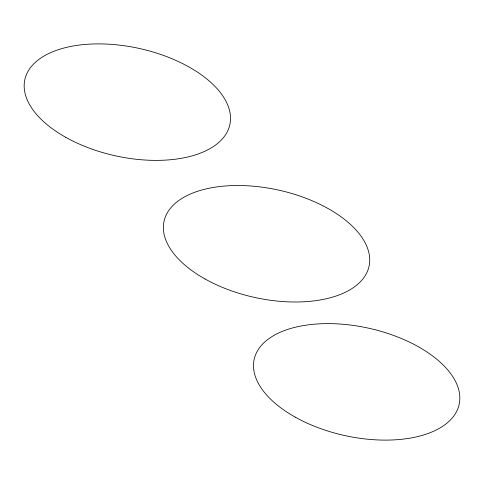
<?xml version="1.0" encoding="UTF-8"?>
<svg xmlns="http://www.w3.org/2000/svg" width="484" height="484" viewBox="0 0 484 484"><rect width="100%" height="100%" fill="white"/><g stroke="black" fill="none" stroke-linecap="round" stroke-linejoin="round"><path stroke-width="0.73" d="M65.806 137.347A104.949 54.995 12.4 0 0 229.833 124.703A104.949 54.995 12.4 0 0 86.376 44.346A104.949 54.995 12.4 0 0 65.806 137.347M295.131 417.081A104.949 54.995 12.4 0 0 459.153 404.436A104.949 54.995 12.4 0 0 315.701 324.08A104.949 54.995 12.4 0 0 295.131 417.081M205.01 278.966A104.949 54.995 12.4 0 0 369.032 266.321A104.949 54.995 12.4 0 0 225.58 185.965A104.949 54.995 12.4 0 0 205.01 278.966"/></g></svg>
